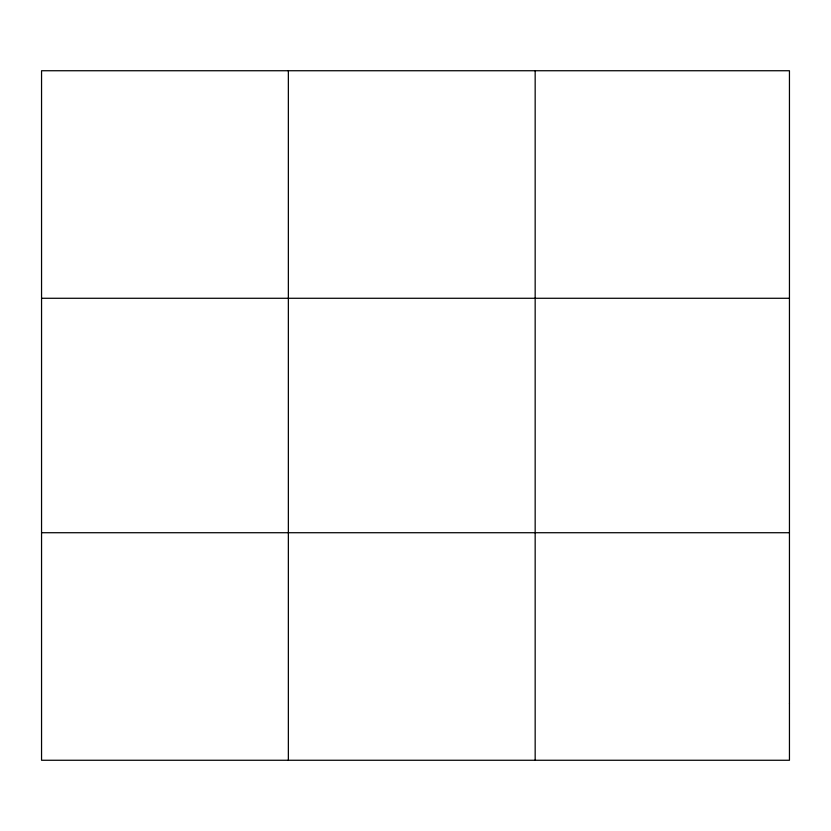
<?xml version="1.0" encoding="UTF-8"?>
<svg xmlns="http://www.w3.org/2000/svg" width="831" height="831" viewBox="0 0 831 831"><rect width="100%" height="100%" fill="white"/><g stroke="black" fill="none" stroke-linecap="round" stroke-linejoin="round"><path stroke-width="1.25" d="M288.357 760.261L288.357 70.739M535.164 760.261L535.164 70.739M41.55 298.277L789.45 298.277M41.55 532.723L789.45 532.723M789.45 703.379L789.45 760.261L41.55 760.261L41.55 70.739L789.45 70.739L789.45 703.379"/></g></svg>
